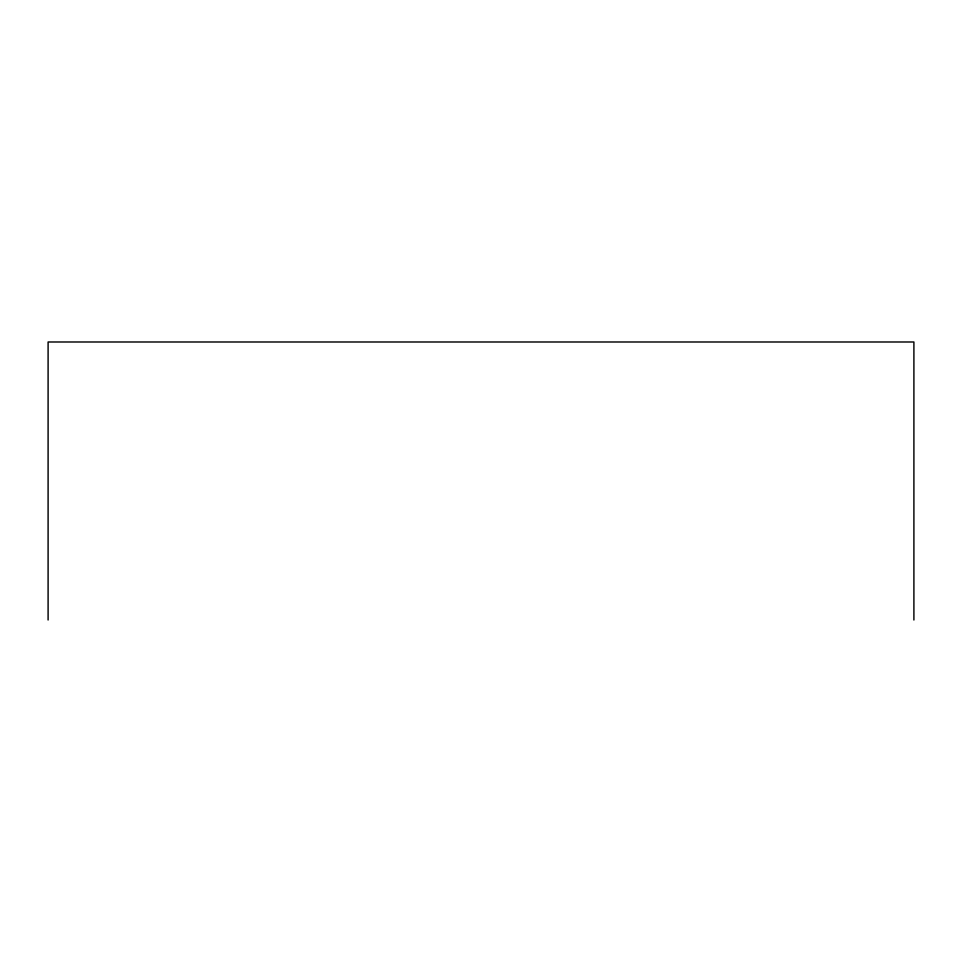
<?xml version="1.0" encoding="UTF-8"?>
<svg xmlns="http://www.w3.org/2000/svg" width="962" height="962" viewBox="0 0 962 962"><rect width="100%" height="100%" fill="white"/><g stroke="black" fill="none" stroke-linecap="round" stroke-linejoin="round"><path stroke-width="1.44" d="M913.9 620.009L913.9 341.991L48.1 341.991L48.1 620.009"/></g></svg>
